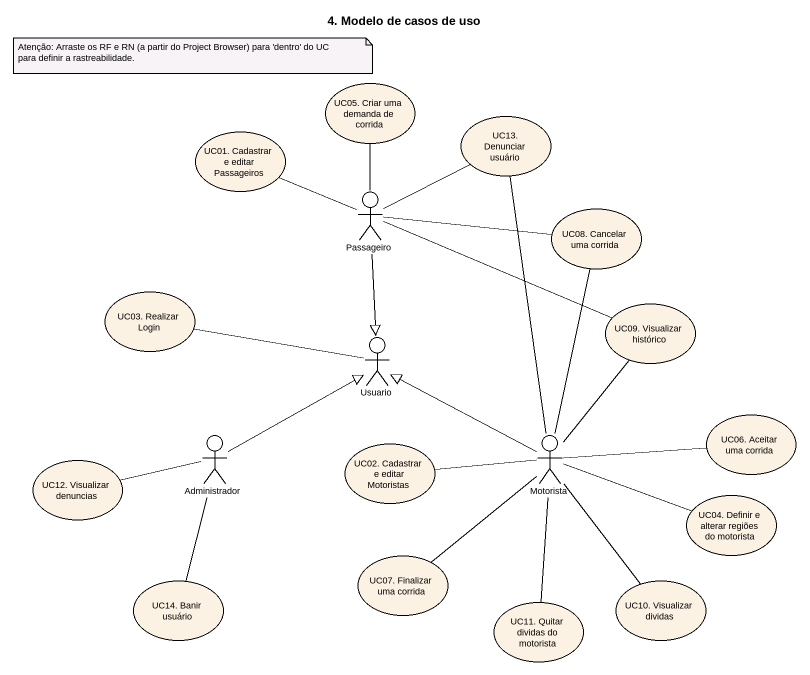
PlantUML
@startuml
title 4. Modelo de casos de uso
usecase "UC05. Criar uma demanda de corrida" as UC05_Criar_uma_demanda_de
usecase "UC01. Cadastrar e editar Passageiros" as UC01_Cadastrar_e_editar
usecase "UC13. Denunciar usuário" as UC13_Denunciar_usuário
actor Passageiro
usecase "UC08. Cancelar uma corrida" as UC08_Cancelar_uma_corrida
usecase "UC03. Realizar Login" as UC03_Realizar_Login
actor Usuario
usecase "UC09. Visualizar histórico" as UC09_Visualizar_histórico
usecase "UC06. Aceitar uma corrida" as UC06_Aceitar_uma_corrida
actor Administrador
usecase "UC02. Cadastrar e editar Motoristas" as UC02_Cadastrar_e_editar
actor Motorista
usecase "UC12. Visualizar denuncias" as UC12_Visualizar_denuncias
usecase "UC04. Definir e alterar regiões do motorista" as UC04_Definir_e_alterar
usecase "UC07. Finalizar uma corrida" as UC07_Finalizar_uma_corrida
usecase "UC14. Banir usuário" as UC14_Banir_usuário
usecase "UC11. Quitar dividas do motorista" as UC11_Quitar_dividas_do
usecase "UC10. Visualizar dividas" as UC10_Visualizar_dividas
Passageiro -up- UC05_Criar_uma_demanda_de
Passageiro -left- UC01_Cadastrar_e_editar
Passageiro -up- UC13_Denunciar_usuário
Passageiro -right- UC08_Cancelar_uma_corrida
Passageiro --|> Usuario
Passageiro -right- UC09_Visualizar_histórico
Usuario -left- UC03_Realizar_Login
Administrador -up-|> Usuario
Administrador -left- UC12_Visualizar_denuncias
Administrador -- UC14_Banir_usuário
Motorista -up- UC13_Denunciar_usuário
Motorista -up- UC08_Cancelar_uma_corrida
Motorista -left-|> Usuario
Motorista -up- UC09_Visualizar_histórico
Motorista -right- UC06_Aceitar_uma_corrida
Motorista -left- UC02_Cadastrar_e_editar
Motorista -right- UC04_Definir_e_alterar
Motorista -- UC07_Finalizar_uma_corrida
Motorista -- UC11_Quitar_dividas_do
Motorista -- UC10_Visualizar_dividas
note as N1
  Atenção: Arraste os RF e RN (a partir do Project Browser) para 'dentro' do UC para definir a rastreabilidade.
end note
@enduml
